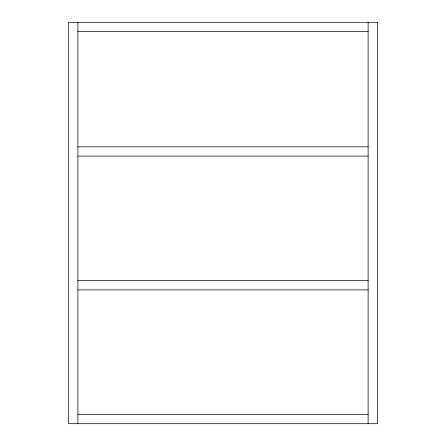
<?xml version="1.0" encoding="UTF-8"?>
<svg xmlns="http://www.w3.org/2000/svg" width="446" height="446" viewBox="0 0 446 446"><rect width="100%" height="100%" fill="white"/><g stroke="black" fill="none" stroke-linecap="round" stroke-linejoin="round"><path stroke-width="0.67" d="M77.877 31.566L368.123 31.566M77.877 146.834L368.123 146.834M77.877 156.1L368.123 156.1M77.877 280.634L368.123 280.634M77.877 289.9L368.123 289.9M77.877 414.434L368.123 414.434M368.123 22.3L368.123 423.7M77.877 22.3L77.877 423.7M377.383 22.3L68.617 22.3L68.617 423.7L377.383 423.7L377.383 22.3"/></g></svg>
